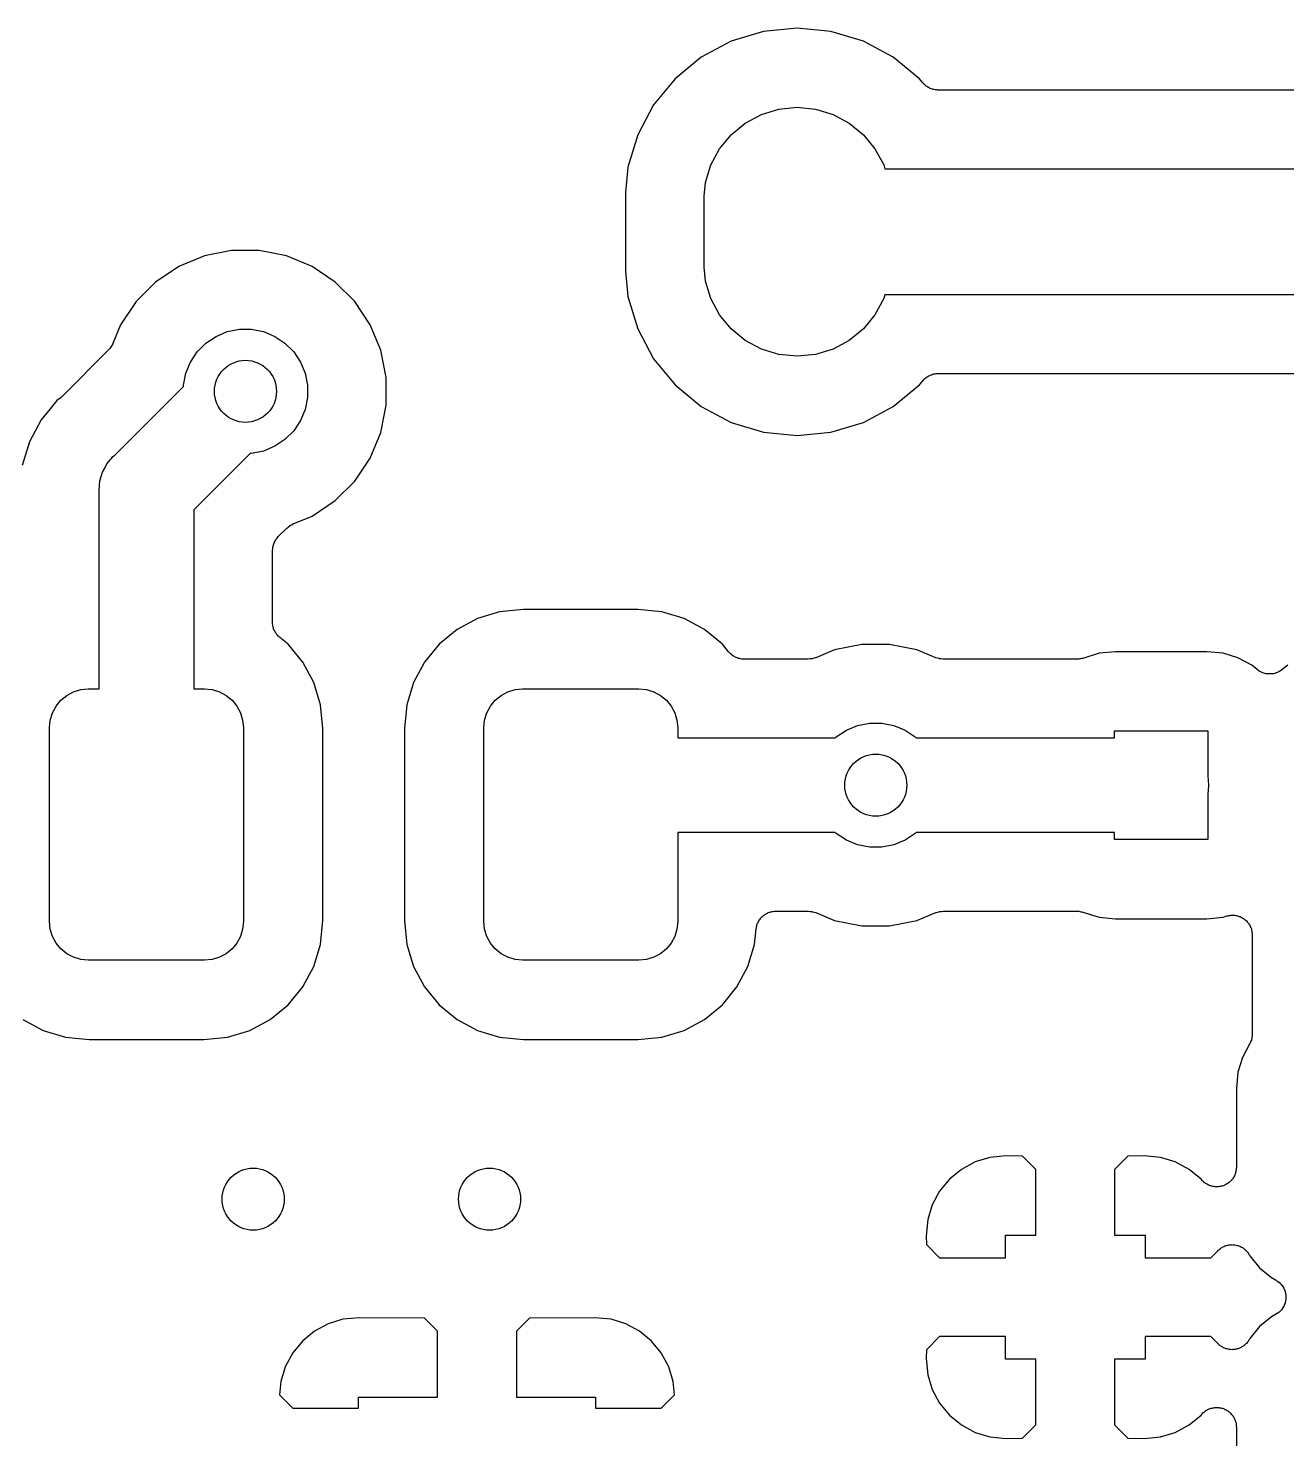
# Model space of a CAD drawing. Extents: x 105 to 193.4, y -145.7 to -72.2.
# Drawn here: x 179.96 to 188.07, y -119.28 to -110.18 of the extents above; entities that cross this region are included whole.
import ezdxf

# ---------------------------------------------------------------- set-up
doc = ezdxf.new("R2010")
doc.units = 0
doc.layers.add('BLACK', color=7, linetype='CONTINUOUS')

msp = doc.modelspace()

# ---------------------------------------------------------------- linework, layer by layer
at = {"layer": 'BLACK', "linetype": 'CONTINUOUS'}
for p, q in [((184.697, -110.201), (184.488, -110.264)), ((184.914, -110.18), (184.697, -110.201)), ((185.131, -110.201), (184.914, -110.18)), ((185.34, -110.264), (185.131, -110.201)), ((184.488, -110.264), (184.295, -110.367)), ((185.533, -110.367), (185.34, -110.264)), ((184.295, -110.367), (184.127, -110.506)), ((185.701, -110.506), (185.533, -110.367)), ((184.127, -110.506), (183.988, -110.674)), ((185.723, -110.532), (185.701, -110.506)), ((185.727, -110.536), (185.723, -110.532)), ((185.73, -110.54), (185.727, -110.536)), ((185.736, -110.545), (185.73, -110.54)), ((185.74, -110.55), (185.736, -110.545)), ((185.745, -110.553), (185.74, -110.55)), ((185.749, -110.556), (185.745, -110.553)), ((185.755, -110.56), (185.749, -110.556)), ((185.761, -110.563), (185.755, -110.56)), ((185.766, -110.566), (185.761, -110.563)), ((185.771, -110.568), (185.766, -110.566)), ((185.778, -110.57), (185.771, -110.568)), ((185.784, -110.573), (185.778, -110.57)), ((185.789, -110.574), (185.784, -110.573)), ((185.795, -110.576), (185.789, -110.574)), ((185.802, -110.577), (185.795, -110.576)), ((185.808, -110.578), (185.802, -110.577)), ((185.814, -110.578), (185.808, -110.578)), ((185.819, -110.579), (185.814, -110.578)), ((185.821, -110.579), (185.819, -110.579)), ((190.601, -110.579), (185.821, -110.579)), ((183.988, -110.674), (183.885, -110.867)), ((184.683, -110.736), (184.796, -110.702)), ((184.796, -110.702), (184.914, -110.69)), ((184.914, -110.69), (185.032, -110.702)), ((185.032, -110.702), (185.145, -110.736)), ((184.488, -110.867), (184.579, -110.792)), ((184.579, -110.792), (184.683, -110.736)), ((185.145, -110.736), (185.249, -110.792)), ((185.249, -110.792), (185.34, -110.867)), ((183.885, -110.867), (183.822, -111.076)), ((184.413, -110.958), (184.488, -110.867)), ((185.34, -110.867), (185.415, -110.958)), ((184.357, -111.062), (184.413, -110.958)), ((185.415, -110.958), (185.471, -111.062)), ((183.822, -111.076), (183.806, -111.239)), ((184.323, -111.175), (184.357, -111.062)), ((185.471, -111.062), (185.478, -111.087)), ((185.478, -111.087), (191.228, -111.087)), ((183.806, -111.239), (183.806, -111.747)), ((184.314, -111.264), (184.323, -111.175)), ((184.314, -111.722), (184.314, -111.264)), ((181.267, -111.614), (181.091, -111.649)), ((181.445, -111.614), (181.267, -111.614)), ((181.621, -111.649), (181.445, -111.614)), ((180.926, -111.717), (180.777, -111.817)), ((181.091, -111.649), (180.926, -111.717)), ((181.786, -111.717), (181.621, -111.649)), ((181.935, -111.817), (181.786, -111.717)), ((183.806, -111.747), (183.822, -111.91)), ((184.323, -111.811), (184.314, -111.722)), ((180.777, -111.817), (180.651, -111.943)), ((182.061, -111.943), (181.935, -111.817)), ((184.357, -111.924), (184.323, -111.811)), ((185.478, -111.899), (185.471, -111.924)), ((191.228, -111.899), (185.478, -111.899)), ((180.651, -111.943), (180.551, -112.092)), ((182.161, -112.092), (182.061, -111.943)), ((183.822, -111.91), (183.885, -112.119)), ((184.413, -112.028), (184.357, -111.924)), ((185.471, -111.924), (185.415, -112.028)), ((184.488, -112.119), (184.413, -112.028)), ((185.415, -112.028), (185.34, -112.119)), ((180.551, -112.092), (180.501, -112.214)), ((181.101, -112.211), (181.167, -112.168)), ((181.167, -112.168), (181.239, -112.137)), ((181.239, -112.137), (181.317, -112.122)), ((181.317, -112.122), (181.395, -112.122)), ((181.395, -112.122), (181.473, -112.137)), ((181.473, -112.137), (181.545, -112.168)), ((181.545, -112.168), (181.611, -112.211)), ((182.229, -112.257), (182.161, -112.092)), ((183.885, -112.119), (183.988, -112.312)), ((184.579, -112.194), (184.488, -112.119)), ((185.34, -112.119), (185.249, -112.194)), ((180.473, -112.255), (180.176, -112.553)), ((180.481, -112.246), (180.473, -112.255)), ((180.488, -112.237), (180.481, -112.246)), ((180.489, -112.236), (180.488, -112.237)), ((180.488, -112.237), (180.488, -112.237)), ((180.494, -112.226), (180.489, -112.236)), ((180.5, -112.216), (180.494, -112.226)), ((180.501, -112.214), (180.5, -112.216)), ((180.501, -112.214), (180.501, -112.214)), ((180.501, -112.214), (180.501, -112.214)), ((180.501, -112.214), (180.501, -112.214)), ((181.045, -112.267), (181.101, -112.211)), ((181.611, -112.211), (181.667, -112.267)), ((182.264, -112.433), (182.229, -112.257)), ((184.683, -112.25), (184.579, -112.194)), ((184.796, -112.284), (184.683, -112.25)), ((185.145, -112.25), (185.032, -112.284)), ((185.249, -112.194), (185.145, -112.25)), ((180.971, -112.405), (181.002, -112.333)), ((181.002, -112.333), (181.045, -112.267)), ((181.667, -112.267), (181.71, -112.333)), ((181.71, -112.333), (181.741, -112.405)), ((183.988, -112.312), (184.127, -112.48)), ((184.914, -112.296), (184.796, -112.284)), ((185.032, -112.284), (184.914, -112.296)), ((180.956, -112.483), (180.971, -112.405)), ((181.741, -112.405), (181.756, -112.483)), ((182.264, -112.611), (182.264, -112.433)), ((185.728, -112.449), (185.732, -112.444)), ((185.732, -112.444), (185.737, -112.44)), ((185.737, -112.44), (185.742, -112.435)), ((185.742, -112.435), (185.747, -112.432)), ((185.747, -112.432), (185.751, -112.429)), ((185.751, -112.429), (185.757, -112.425)), ((185.757, -112.425), (185.763, -112.422)), ((185.763, -112.422), (185.768, -112.42)), ((185.768, -112.42), (185.773, -112.417)), ((185.773, -112.417), (185.779, -112.415)), ((185.779, -112.415), (185.786, -112.412)), ((185.786, -112.412), (185.791, -112.411)), ((185.791, -112.411), (185.796, -112.41)), ((185.796, -112.41), (185.803, -112.409)), ((185.803, -112.409), (185.81, -112.408)), ((185.81, -112.408), (185.816, -112.408)), ((185.816, -112.408), (185.821, -112.407)), ((185.821, -112.407), (190.655, -112.407)), ((180.513, -112.934), (180.956, -112.491)), ((180.956, -112.491), (180.956, -112.483)), ((181.756, -112.483), (181.756, -112.561)), ((184.127, -112.48), (184.295, -112.619)), ((185.533, -112.619), (185.701, -112.48)), ((185.701, -112.48), (185.723, -112.454)), ((185.723, -112.454), (185.724, -112.452)), ((185.724, -112.452), (185.728, -112.449)), ((180.14, -112.582), (180.097, -112.635)), ((180.167, -112.561), (180.14, -112.582)), ((180.17, -112.557), (180.167, -112.561)), ((180.175, -112.554), (180.17, -112.557)), ((180.176, -112.553), (180.175, -112.554)), ((181.756, -112.561), (181.741, -112.639)), ((182.229, -112.787), (182.264, -112.611)), ((184.295, -112.619), (184.488, -112.722)), ((185.34, -112.722), (185.533, -112.619)), ((180.039, -112.706), (179.963, -112.847)), ((180.097, -112.635), (180.039, -112.706)), ((180.097, -112.635), (180.097, -112.635)), ((181.71, -112.711), (181.667, -112.777)), ((181.741, -112.639), (181.71, -112.711)), ((181.667, -112.777), (181.611, -112.833)), ((182.161, -112.952), (182.229, -112.787)), ((184.488, -112.722), (184.697, -112.785)), ((184.697, -112.785), (184.914, -112.806)), ((184.914, -112.806), (185.131, -112.785)), ((185.131, -112.785), (185.34, -112.722)), ((179.963, -112.847), (179.917, -113.001)), ((181.545, -112.876), (181.473, -112.907)), ((181.611, -112.833), (181.545, -112.876)), ((180.449, -113.017), (180.463, -112.99)), ((180.463, -112.99), (180.486, -112.962)), ((180.486, -112.962), (180.492, -112.955)), ((180.492, -112.955), (180.501, -112.943)), ((180.492, -112.955), (180.492, -112.955)), ((180.501, -112.943), (180.513, -112.934)), ((181.387, -112.922), (181.023, -113.286)), ((181.395, -112.922), (181.387, -112.922)), ((181.473, -112.907), (181.395, -112.922)), ((182.061, -113.101), (182.161, -112.952)), ((180.418, -113.1), (180.435, -113.043)), ((180.435, -113.043), (180.449, -113.017)), ((180.412, -113.16), (180.418, -113.1)), ((180.413, -113.175), (180.412, -113.16)), ((181.935, -113.227), (182.061, -113.101)), ((180.413, -114.441), (180.413, -113.175)), ((181.786, -113.327), (181.935, -113.227)), ((181.023, -113.286), (181.023, -114.441)), ((181.664, -113.377), (181.786, -113.327)), ((181.568, -113.459), (181.623, -113.405)), ((181.623, -113.405), (181.624, -113.404)), ((181.623, -113.405), (181.623, -113.405)), ((181.623, -113.405), (181.623, -113.405)), ((181.623, -113.405), (181.623, -113.405)), ((181.624, -113.404), (181.633, -113.396)), ((181.633, -113.396), (181.642, -113.389)), ((181.642, -113.389), (181.643, -113.389)), ((181.643, -113.388), (181.654, -113.383)), ((181.643, -113.389), (181.643, -113.388)), ((181.654, -113.383), (181.664, -113.377)), ((181.531, -113.548), (181.532, -113.536)), ((181.532, -113.536), (181.533, -113.524)), ((181.533, -113.524), (181.534, -113.524)), ((181.534, -113.523), (181.537, -113.512)), ((181.534, -113.524), (181.534, -113.523)), ((181.537, -113.512), (181.541, -113.5)), ((181.541, -113.499), (181.547, -113.489)), ((181.541, -113.5), (181.541, -113.499)), ((181.541, -113.5), (181.541, -113.5)), ((181.547, -113.489), (181.552, -113.479)), ((181.552, -113.479), (181.553, -113.478)), ((181.553, -113.478), (181.561, -113.469)), ((181.553, -113.478), (181.553, -113.478)), ((181.561, -113.469), (181.568, -113.459)), ((181.531, -113.549), (181.531, -113.548)), ((181.531, -114.011), (181.531, -113.549)), ((181.531, -113.549), (181.531, -113.549)), ((181.531, -113.549), (181.531, -113.549)), ((181.531, -113.549), (181.531, -113.549)), ((182.852, -113.988), (182.721, -114.059)), ((182.995, -113.945), (182.852, -113.988)), ((183.149, -113.93), (182.995, -113.945)), ((183.887, -113.93), (183.149, -113.93)), ((184.041, -113.945), (183.887, -113.93)), ((184.184, -113.988), (184.041, -113.945)), ((184.315, -114.059), (184.184, -113.988)), ((181.531, -114.017), (181.531, -114.011)), ((181.531, -114.022), (181.531, -114.017)), ((181.533, -114.029), (181.531, -114.022)), ((181.533, -114.036), (181.533, -114.029)), ((181.535, -114.041), (181.533, -114.036)), ((181.536, -114.047), (181.535, -114.041)), ((181.538, -114.053), (181.536, -114.047)), ((181.54, -114.06), (181.538, -114.053)), ((181.543, -114.065), (181.54, -114.06)), ((181.545, -114.07), (181.543, -114.065)), ((181.549, -114.075), (181.545, -114.07)), ((181.552, -114.081), (181.549, -114.075)), ((181.556, -114.086), (181.552, -114.081)), ((182.721, -114.059), (182.605, -114.153)), ((184.431, -114.153), (184.315, -114.059)), ((181.559, -114.09), (181.556, -114.086)), ((181.563, -114.095), (181.559, -114.09)), ((181.568, -114.101), (181.563, -114.095)), ((181.572, -114.104), (181.568, -114.101)), ((181.576, -114.108), (181.572, -114.104)), ((181.577, -114.109), (181.576, -114.108)), ((181.631, -114.153), (181.577, -114.109)), ((181.725, -114.269), (181.631, -114.153)), ((182.605, -114.153), (182.511, -114.269)), ((184.471, -114.203), (184.431, -114.153)), ((185.331, -114.154), (185.155, -114.189)), ((185.509, -114.154), (185.331, -114.154)), ((185.685, -114.189), (185.509, -114.154)), ((184.475, -114.207), (184.471, -114.203)), ((184.479, -114.211), (184.475, -114.207)), ((184.484, -114.215), (184.479, -114.211)), ((184.489, -114.22), (184.484, -114.215)), ((184.493, -114.223), (184.489, -114.22)), ((184.498, -114.227), (184.493, -114.223)), ((184.504, -114.23), (184.498, -114.227)), ((184.509, -114.234), (184.504, -114.23)), ((184.515, -114.236), (184.509, -114.234)), ((184.519, -114.239), (184.515, -114.236)), ((184.526, -114.241), (184.519, -114.239)), ((184.532, -114.244), (184.526, -114.241)), ((184.538, -114.245), (184.532, -114.244)), ((184.543, -114.246), (184.538, -114.245)), ((184.55, -114.247), (184.543, -114.246)), ((184.557, -114.249), (184.55, -114.247)), ((184.562, -114.249), (184.557, -114.249)), ((184.568, -114.249), (184.562, -114.249)), ((184.57, -114.249), (184.568, -114.249)), ((184.984, -114.249), (184.57, -114.249)), ((184.996, -114.248), (184.984, -114.249)), ((185.007, -114.247), (184.996, -114.248)), ((185.008, -114.247), (185.007, -114.247)), ((185.009, -114.247), (185.008, -114.247)), ((185.02, -114.243), (185.009, -114.247)), ((185.031, -114.24), (185.02, -114.243)), ((185.033, -114.24), (185.031, -114.24)), ((185.155, -114.189), (185.033, -114.24)), ((185.033, -114.24), (185.033, -114.24)), ((185.033, -114.24), (185.033, -114.24)), ((185.033, -114.24), (185.033, -114.24)), ((185.807, -114.24), (185.685, -114.189)), ((185.818, -114.243), (185.807, -114.24)), ((185.829, -114.246), (185.818, -114.243)), ((185.83, -114.247), (185.829, -114.246)), ((185.831, -114.247), (185.83, -114.247)), ((185.842, -114.248), (185.831, -114.247)), ((185.854, -114.249), (185.842, -114.248)), ((185.855, -114.249), (185.854, -114.249)), ((185.856, -114.249), (185.855, -114.249)), ((185.855, -114.249), (185.855, -114.249)), ((185.855, -114.249), (185.855, -114.249)), ((186.717, -114.249), (185.856, -114.249)), ((186.722, -114.249), (186.717, -114.249)), ((186.728, -114.249), (186.722, -114.249)), ((186.734, -114.247), (186.728, -114.249)), ((186.741, -114.247), (186.734, -114.247)), ((186.747, -114.245), (186.741, -114.247)), ((186.752, -114.244), (186.747, -114.245)), ((186.754, -114.244), (186.752, -114.244)), ((186.86, -114.211), (186.754, -114.244)), ((186.966, -114.201), (186.86, -114.211)), ((187.554, -114.201), (186.966, -114.201)), ((187.66, -114.211), (187.554, -114.201)), ((187.755, -114.24), (187.66, -114.211)), ((187.844, -114.288), (187.755, -114.24)), ((181.796, -114.4), (181.725, -114.269)), ((182.511, -114.269), (182.44, -114.4)), ((187.879, -114.317), (187.844, -114.288)), ((187.889, -114.324), (187.879, -114.317)), ((187.899, -114.33), (187.889, -114.324)), ((187.9, -114.33), (187.899, -114.33)), ((187.9, -114.331), (187.9, -114.33)), ((187.911, -114.335), (187.9, -114.331)), ((187.922, -114.34), (187.911, -114.335)), ((187.923, -114.34), (187.922, -114.34)), ((187.922, -114.34), (187.922, -114.34)), ((187.935, -114.343), (187.923, -114.34)), ((187.946, -114.345), (187.935, -114.343)), ((187.947, -114.345), (187.946, -114.345)), ((187.959, -114.345), (187.947, -114.345)), ((187.947, -114.345), (187.947, -114.345)), ((187.971, -114.345), (187.959, -114.345)), ((187.972, -114.345), (187.971, -114.345)), ((187.984, -114.343), (187.972, -114.345)), ((187.972, -114.345), (187.972, -114.345)), ((187.995, -114.341), (187.984, -114.343)), ((187.996, -114.341), (187.995, -114.341)), ((188.007, -114.336), (187.996, -114.34)), ((187.996, -114.34), (187.996, -114.341)), ((188.018, -114.332), (188.007, -114.336)), ((188.019, -114.331), (188.018, -114.332)), ((188.029, -114.325), (188.019, -114.331)), ((188.019, -114.331), (188.019, -114.331)), ((188.039, -114.318), (188.029, -114.325)), ((188.04, -114.317), (188.039, -114.318)), ((188.041, -114.317), (188.04, -114.317)), ((188.04, -114.317), (188.04, -114.317)), ((188.04, -114.317), (188.04, -114.317)), ((188.076, -114.288), (188.041, -114.317)), ((180.247, -114.46), (180.294, -114.446)), ((180.294, -114.446), (180.343, -114.441)), ((180.343, -114.441), (180.413, -114.441)), ((181.023, -114.441), (181.093, -114.441)), ((181.093, -114.441), (181.142, -114.446)), ((181.142, -114.446), (181.189, -114.46)), ((181.839, -114.543), (181.796, -114.4)), ((182.44, -114.4), (182.397, -114.543)), ((183.047, -114.46), (183.094, -114.446)), ((183.094, -114.446), (183.143, -114.441)), ((183.143, -114.441), (183.893, -114.441)), ((183.893, -114.441), (183.942, -114.446)), ((183.942, -114.446), (183.989, -114.46)), ((180.135, -114.552), (180.166, -114.514)), ((180.166, -114.514), (180.204, -114.483)), ((180.204, -114.483), (180.247, -114.46)), ((181.189, -114.46), (181.232, -114.483)), ((181.232, -114.483), (181.27, -114.514)), ((181.27, -114.514), (181.301, -114.552)), ((182.935, -114.552), (182.966, -114.514)), ((182.966, -114.514), (183.004, -114.483)), ((183.004, -114.483), (183.047, -114.46)), ((183.989, -114.46), (184.032, -114.483)), ((184.032, -114.483), (184.07, -114.514)), ((184.07, -114.514), (184.101, -114.552)), ((180.098, -114.642), (180.112, -114.595)), ((180.112, -114.595), (180.135, -114.552)), ((181.301, -114.552), (181.324, -114.595)), ((181.324, -114.595), (181.338, -114.642)), ((181.854, -114.697), (181.839, -114.543)), ((182.397, -114.543), (182.382, -114.697)), ((182.898, -114.642), (182.912, -114.595)), ((182.912, -114.595), (182.935, -114.552)), ((184.101, -114.552), (184.124, -114.595)), ((184.124, -114.595), (184.138, -114.642)), ((180.093, -114.691), (180.098, -114.642)), ((180.093, -115.941), (180.093, -114.691)), ((181.338, -114.642), (181.343, -114.691)), ((181.343, -114.691), (181.343, -115.941)), ((181.854, -115.935), (181.854, -114.697)), ((182.382, -114.697), (182.382, -115.935)), ((182.893, -114.691), (182.898, -114.642)), ((182.893, -115.941), (182.893, -114.691)), ((184.138, -114.642), (184.143, -114.691)), ((184.143, -114.691), (184.143, -114.757)), ((185.165, -114.751), (185.231, -114.708)), ((185.231, -114.708), (185.303, -114.677)), ((185.303, -114.677), (185.381, -114.662)), ((185.381, -114.662), (185.459, -114.662)), ((185.459, -114.662), (185.537, -114.677)), ((185.537, -114.677), (185.609, -114.708)), ((185.609, -114.708), (185.675, -114.751)), ((186.96, -114.757), (186.96, -114.712)), ((186.96, -114.712), (187.56, -114.712)), ((187.56, -114.712), (187.56, -115.001)), ((184.143, -114.757), (185.159, -114.757)), ((185.159, -114.757), (185.165, -114.751)), ((185.675, -114.751), (185.681, -114.757)), ((185.681, -114.757), (186.96, -114.757)), ((187.56, -115.001), (187.56, -115.002)), ((187.56, -115.002), (187.566, -115.062)), ((187.566, -115.062), (187.56, -115.122)), ((187.56, -115.122), (187.56, -115.123)), ((187.56, -115.123), (187.56, -115.412)), ((185.159, -115.367), (184.143, -115.367)), ((184.143, -115.367), (184.143, -115.941)), ((185.165, -115.373), (185.159, -115.367)), ((185.231, -115.416), (185.165, -115.373)), ((185.303, -115.447), (185.231, -115.416)), ((185.381, -115.462), (185.303, -115.447)), ((185.537, -115.447), (185.459, -115.462)), ((185.609, -115.416), (185.537, -115.447)), ((185.675, -115.373), (185.609, -115.416)), ((185.681, -115.367), (185.675, -115.373)), ((186.96, -115.367), (185.681, -115.367)), ((186.96, -115.412), (186.96, -115.367)), ((187.56, -115.412), (186.96, -115.412)), ((185.459, -115.462), (185.381, -115.462)), ((184.696, -115.903), (184.7, -115.9)), ((184.7, -115.9), (184.705, -115.896)), ((184.705, -115.896), (184.711, -115.893)), ((184.711, -115.893), (184.716, -115.889)), ((184.716, -115.889), (184.722, -115.887)), ((184.722, -115.887), (184.727, -115.884)), ((184.727, -115.884), (184.733, -115.882)), ((184.733, -115.882), (184.739, -115.88)), ((184.739, -115.88), (184.745, -115.879)), ((184.745, -115.879), (184.75, -115.877)), ((184.75, -115.877), (184.757, -115.877)), ((184.757, -115.877), (184.764, -115.875)), ((184.764, -115.875), (184.769, -115.875)), ((184.769, -115.875), (184.775, -115.875)), ((184.775, -115.875), (184.984, -115.875)), ((184.984, -115.875), (184.984, -115.875)), ((184.984, -115.875), (184.985, -115.875)), ((184.985, -115.875), (184.985, -115.875)), ((184.985, -115.875), (184.986, -115.875)), ((184.986, -115.875), (184.998, -115.876)), ((184.998, -115.876), (185.009, -115.877)), ((185.009, -115.877), (185.01, -115.877)), ((185.01, -115.877), (185.011, -115.878)), ((185.011, -115.878), (185.022, -115.881)), ((185.022, -115.881), (185.033, -115.884)), ((185.033, -115.884), (185.155, -115.935)), ((185.685, -115.935), (185.807, -115.884)), ((185.807, -115.884), (185.807, -115.884)), ((185.807, -115.884), (185.807, -115.884)), ((185.807, -115.884), (185.807, -115.884)), ((185.807, -115.884), (185.809, -115.884)), ((185.809, -115.884), (185.82, -115.881)), ((185.82, -115.881), (185.831, -115.877)), ((185.831, -115.877), (185.832, -115.877)), ((185.832, -115.877), (185.833, -115.877)), ((185.833, -115.877), (185.844, -115.876)), ((185.844, -115.876), (185.856, -115.875)), ((185.856, -115.875), (186.717, -115.875)), ((186.717, -115.875), (186.719, -115.875)), ((186.719, -115.875), (186.724, -115.875)), ((186.724, -115.875), (186.729, -115.875)), ((186.729, -115.875), (186.736, -115.877)), ((186.736, -115.877), (186.743, -115.878)), ((186.743, -115.878), (186.748, -115.879)), ((186.748, -115.879), (186.754, -115.88)), ((186.754, -115.88), (186.86, -115.913)), ((187.691, -115.904), (187.696, -115.902)), ((187.696, -115.902), (187.703, -115.902)), ((187.703, -115.902), (187.709, -115.9)), ((187.709, -115.9), (187.715, -115.901)), ((187.715, -115.901), (187.721, -115.9)), ((187.721, -115.9), (187.728, -115.901)), ((187.728, -115.901), (187.734, -115.901)), ((187.734, -115.901), (187.74, -115.902)), ((187.74, -115.902), (187.746, -115.903)), ((180.098, -115.99), (180.093, -115.941)), ((180.112, -116.037), (180.098, -115.99)), ((181.338, -115.99), (181.324, -116.037)), ((181.343, -115.941), (181.338, -115.99)), ((181.839, -116.089), (181.854, -115.935)), ((182.382, -115.935), (182.397, -116.089)), ((182.898, -115.99), (182.893, -115.941)), ((182.912, -116.037), (182.898, -115.99)), ((184.138, -115.99), (184.124, -116.037)), ((184.143, -115.941), (184.138, -115.99)), ((184.639, -116.089), (184.649, -115.989)), ((184.649, -115.988), (184.65, -115.982)), ((184.649, -115.989), (184.649, -115.988)), ((184.65, -115.982), (184.651, -115.976)), ((184.651, -115.976), (184.653, -115.97)), ((184.653, -115.97), (184.654, -115.963)), ((184.654, -115.963), (184.656, -115.958)), ((184.656, -115.958), (184.658, -115.953)), ((184.658, -115.953), (184.661, -115.947)), ((184.661, -115.947), (184.664, -115.941)), ((184.664, -115.941), (184.667, -115.936)), ((184.667, -115.936), (184.67, -115.931)), ((184.67, -115.931), (184.674, -115.926)), ((184.674, -115.926), (184.678, -115.92)), ((184.678, -115.92), (184.682, -115.916)), ((184.682, -115.916), (184.686, -115.912)), ((184.686, -115.912), (184.691, -115.907)), ((184.691, -115.907), (184.696, -115.903)), ((185.155, -115.935), (185.331, -115.97)), ((185.331, -115.97), (185.509, -115.97)), ((185.509, -115.97), (185.685, -115.935)), ((186.86, -115.913), (186.966, -115.923)), ((186.966, -115.923), (187.554, -115.923)), ((187.554, -115.923), (187.66, -115.913)), ((187.66, -115.913), (187.683, -115.905)), ((187.683, -115.905), (187.685, -115.905)), ((187.685, -115.905), (187.691, -115.904)), ((187.746, -115.903), (187.752, -115.905)), ((187.752, -115.905), (187.758, -115.906)), ((187.758, -115.906), (187.764, -115.908)), ((187.764, -115.908), (187.769, -115.91)), ((187.769, -115.91), (187.775, -115.913)), ((187.775, -115.913), (187.781, -115.916)), ((187.781, -115.916), (187.786, -115.919)), ((187.786, -115.919), (187.791, -115.922)), ((187.791, -115.922), (187.796, -115.926)), ((187.796, -115.926), (187.802, -115.93)), ((187.802, -115.93), (187.806, -115.934)), ((187.806, -115.934), (187.81, -115.937)), ((187.81, -115.937), (187.814, -115.943)), ((187.814, -115.943), (187.819, -115.947)), ((187.819, -115.947), (187.822, -115.952)), ((187.822, -115.952), (187.826, -115.957)), ((187.826, -115.957), (187.829, -115.963)), ((187.829, -115.963), (187.833, -115.968)), ((187.833, -115.968), (187.835, -115.973)), ((187.835, -115.973), (187.838, -115.979)), ((187.838, -115.979), (187.84, -115.985)), ((187.84, -115.985), (187.842, -115.991)), ((187.842, -115.991), (187.843, -115.997)), ((180.135, -116.08), (180.112, -116.037)), ((180.166, -116.118), (180.135, -116.08)), ((181.301, -116.08), (181.27, -116.118)), ((181.324, -116.037), (181.301, -116.08)), ((182.935, -116.08), (182.912, -116.037)), ((182.966, -116.118), (182.935, -116.08)), ((184.101, -116.08), (184.07, -116.118)), ((184.124, -116.037), (184.101, -116.08)), ((187.843, -115.997), (187.845, -116.002)), ((187.845, -116.002), (187.845, -116.009)), ((187.845, -116.009), (187.847, -116.015)), ((187.847, -116.015), (187.847, -116.021)), ((187.847, -116.021), (187.847, -116.027)), ((187.847, -116.027), (187.847, -116.669)), ((180.204, -116.149), (180.166, -116.118)), ((180.247, -116.172), (180.204, -116.149)), ((180.294, -116.186), (180.247, -116.172)), ((181.189, -116.172), (181.142, -116.186)), ((181.232, -116.149), (181.189, -116.172)), ((181.27, -116.118), (181.232, -116.149)), ((181.796, -116.232), (181.839, -116.089)), ((182.397, -116.089), (182.44, -116.232)), ((183.004, -116.149), (182.966, -116.118)), ((183.047, -116.172), (183.004, -116.149)), ((183.094, -116.186), (183.047, -116.172)), ((183.989, -116.172), (183.942, -116.186)), ((184.032, -116.149), (183.989, -116.172)), ((184.07, -116.118), (184.032, -116.149)), ((184.596, -116.232), (184.639, -116.089)), ((180.343, -116.191), (180.294, -116.186)), ((181.093, -116.191), (180.343, -116.191)), ((181.142, -116.186), (181.093, -116.191)), ((181.725, -116.363), (181.796, -116.232)), ((182.44, -116.232), (182.511, -116.363)), ((183.143, -116.191), (183.094, -116.186)), ((183.893, -116.191), (183.143, -116.191)), ((183.942, -116.186), (183.893, -116.191)), ((184.525, -116.363), (184.596, -116.232)), ((181.631, -116.479), (181.725, -116.363)), ((182.511, -116.363), (182.605, -116.479)), ((184.431, -116.479), (184.525, -116.363)), ((181.515, -116.573), (181.631, -116.479)), ((182.605, -116.479), (182.721, -116.573)), ((184.315, -116.573), (184.431, -116.479)), ((179.921, -116.573), (180.052, -116.644)), ((181.384, -116.644), (181.515, -116.573)), ((182.721, -116.573), (182.852, -116.644)), ((184.184, -116.644), (184.315, -116.573)), ((180.052, -116.644), (180.195, -116.687)), ((180.195, -116.687), (180.349, -116.702)), ((180.349, -116.702), (181.087, -116.702)), ((181.087, -116.702), (181.241, -116.687)), ((181.241, -116.687), (181.384, -116.644)), ((182.852, -116.644), (182.995, -116.687)), ((182.995, -116.687), (183.149, -116.702)), ((183.149, -116.702), (183.887, -116.702)), ((183.887, -116.702), (184.041, -116.687)), ((184.041, -116.687), (184.184, -116.644)), ((187.837, -116.719), (187.834, -116.724)), ((187.839, -116.713), (187.837, -116.719)), ((187.842, -116.706), (187.839, -116.713)), ((187.843, -116.701), (187.842, -116.706)), ((187.844, -116.696), (187.843, -116.701)), ((187.845, -116.689), (187.844, -116.696)), ((187.847, -116.682), (187.845, -116.689)), ((187.847, -116.669), (187.847, -116.671)), ((187.847, -116.671), (187.847, -116.677)), ((187.847, -116.677), (187.847, -116.682)), ((187.832, -116.729), (187.784, -116.819)), ((187.834, -116.724), (187.832, -116.729)), ((187.784, -116.819), (187.755, -116.914)), ((187.755, -116.914), (187.745, -117.02)), ((187.745, -117.02), (187.745, -117.526)), ((186.061, -117.492), (185.972, -117.54)), ((186.156, -117.463), (186.061, -117.492)), ((186.261, -117.453), (186.156, -117.463)), ((186.367, -117.455), (186.261, -117.453)), ((186.452, -117.54), (186.367, -117.455)), ((187.045, -117.455), (186.96, -117.54)), ((187.151, -117.453), (187.045, -117.455)), ((187.256, -117.463), (187.151, -117.453)), ((187.351, -117.492), (187.256, -117.463)), ((187.44, -117.54), (187.351, -117.492)), ((187.745, -117.528), (187.744, -117.534)), ((187.744, -117.534), (187.744, -117.54)), ((187.745, -117.526), (187.745, -117.528)), ((185.895, -117.603), (185.832, -117.68)), ((185.972, -117.54), (185.895, -117.603)), ((186.452, -117.964), (186.452, -117.54)), ((186.96, -117.54), (186.96, -117.964)), ((187.517, -117.603), (187.44, -117.54)), ((187.52, -117.606), (187.517, -117.603)), ((187.524, -117.611), (187.52, -117.606)), ((187.528, -117.615), (187.524, -117.611)), ((187.533, -117.619), (187.528, -117.615)), ((187.537, -117.624), (187.533, -117.619)), ((187.542, -117.627), (187.537, -117.624)), ((187.547, -117.631), (187.542, -117.627)), ((187.692, -117.628), (187.687, -117.632)), ((187.698, -117.625), (187.692, -117.628)), ((187.702, -117.62), (187.698, -117.625)), ((187.707, -117.617), (187.702, -117.62)), ((187.711, -117.612), (187.707, -117.617)), ((187.715, -117.607), (187.711, -117.612)), ((187.719, -117.602), (187.715, -117.607)), ((187.723, -117.598), (187.719, -117.602)), ((187.726, -117.592), (187.723, -117.598)), ((187.729, -117.587), (187.726, -117.592)), ((187.732, -117.581), (187.729, -117.587)), ((187.735, -117.576), (187.732, -117.581)), ((187.737, -117.57), (187.735, -117.576)), ((187.739, -117.564), (187.737, -117.57)), ((187.74, -117.558), (187.739, -117.564)), ((187.742, -117.552), (187.74, -117.558)), ((187.743, -117.546), (187.742, -117.552)), ((187.744, -117.54), (187.743, -117.546)), ((185.832, -117.68), (185.784, -117.769)), ((187.553, -117.634), (187.547, -117.631)), ((187.558, -117.638), (187.553, -117.634)), ((187.563, -117.64), (187.558, -117.638)), ((187.569, -117.643), (187.563, -117.64)), ((187.575, -117.645), (187.569, -117.643)), ((187.581, -117.647), (187.575, -117.645)), ((187.587, -117.649), (187.581, -117.647)), ((187.592, -117.65), (187.587, -117.649)), ((187.599, -117.651), (187.592, -117.65)), ((187.605, -117.652), (187.599, -117.651)), ((187.611, -117.652), (187.605, -117.652)), ((187.617, -117.653), (187.611, -117.652)), ((187.623, -117.652), (187.617, -117.653)), ((187.63, -117.652), (187.623, -117.652)), ((187.636, -117.651), (187.63, -117.652)), ((187.642, -117.651), (187.636, -117.651)), ((187.648, -117.649), (187.642, -117.651)), ((187.654, -117.648), (187.648, -117.649)), ((187.66, -117.645), (187.654, -117.648)), ((187.666, -117.644), (187.66, -117.645)), ((187.671, -117.641), (187.666, -117.644)), ((187.677, -117.638), (187.671, -117.641)), ((187.682, -117.635), (187.677, -117.638)), ((187.687, -117.632), (187.682, -117.635)), ((185.784, -117.769), (185.755, -117.864)), ((185.755, -117.864), (185.745, -117.969)), ((185.745, -117.969), (185.747, -118.024)), ((186.256, -118.11), (186.256, -117.964)), ((186.256, -117.964), (186.452, -117.964)), ((186.96, -117.964), (187.156, -117.964)), ((187.156, -117.964), (187.156, -118.11)), ((185.747, -118.024), (185.832, -118.11)), ((187.58, -118.11), (187.627, -118.063)), ((187.627, -118.063), (187.628, -118.061)), ((187.628, -118.061), (187.633, -118.058)), ((187.633, -118.058), (187.637, -118.054)), ((187.637, -118.054), (187.643, -118.05)), ((187.643, -118.05), (187.648, -118.046)), ((187.648, -118.046), (187.653, -118.043)), ((187.653, -118.043), (187.658, -118.04)), ((187.658, -118.04), (187.664, -118.037)), ((187.664, -118.037), (187.67, -118.034)), ((187.67, -118.034), (187.675, -118.033)), ((187.675, -118.033), (187.681, -118.031)), ((187.681, -118.031), (187.687, -118.029)), ((187.687, -118.029), (187.693, -118.028)), ((187.693, -118.028), (187.699, -118.027)), ((187.699, -118.027), (187.705, -118.026)), ((187.705, -118.026), (187.712, -118.026)), ((187.712, -118.026), (187.718, -118.025)), ((187.718, -118.025), (187.724, -118.026)), ((187.724, -118.026), (187.73, -118.026)), ((187.73, -118.026), (187.736, -118.027)), ((187.736, -118.027), (187.743, -118.028)), ((187.743, -118.028), (187.748, -118.03)), ((187.748, -118.03), (187.754, -118.031)), ((187.754, -118.031), (187.76, -118.034)), ((187.76, -118.034), (187.766, -118.035)), ((187.766, -118.035), (187.772, -118.038)), ((187.772, -118.038), (187.777, -118.041)), ((187.777, -118.041), (187.782, -118.044)), ((187.782, -118.044), (187.788, -118.047)), ((187.788, -118.047), (187.793, -118.051)), ((187.793, -118.051), (187.798, -118.054)), ((187.798, -118.054), (187.802, -118.059)), ((187.802, -118.059), (187.807, -118.063)), ((187.807, -118.063), (187.811, -118.068)), ((187.811, -118.068), (187.815, -118.072)), ((187.815, -118.072), (187.819, -118.077)), ((187.819, -118.077), (187.823, -118.082)), ((187.823, -118.082), (187.826, -118.088)), ((185.832, -118.11), (186.256, -118.11)), ((187.156, -118.11), (187.58, -118.11)), ((187.826, -118.088), (187.829, -118.093)), ((187.829, -118.093), (187.832, -118.098)), ((187.832, -118.098), (187.895, -118.175)), ((187.895, -118.175), (187.972, -118.238)), ((187.972, -118.238), (187.998, -118.252)), ((187.998, -118.252), (187.999, -118.253)), ((187.999, -118.253), (187.999, -118.253)), ((187.999, -118.253), (187.999, -118.253)), ((187.999, -118.253), (187.999, -118.253)), ((187.999, -118.253), (188.009, -118.26)), ((188.009, -118.26), (188.019, -118.267)), ((188.019, -118.267), (188.02, -118.267)), ((188.02, -118.267), (188.02, -118.267)), ((188.02, -118.267), (188.028, -118.276)), ((188.028, -118.276), (188.037, -118.284)), ((188.037, -118.284), (188.037, -118.284)), ((188.037, -118.284), (188.037, -118.285)), ((188.037, -118.285), (188.044, -118.295)), ((188.044, -118.295), (188.05, -118.305)), ((188.05, -118.305), (188.05, -118.305)), ((188.05, -118.305), (188.051, -118.305)), ((188.051, -118.305), (188.055, -118.317)), ((188.055, -118.317), (188.06, -118.328)), ((188.06, -118.328), (188.06, -118.328)), ((188.06, -118.328), (188.06, -118.328)), ((188.06, -118.328), (188.062, -118.34)), ((188.062, -118.34), (188.064, -118.352)), ((188.064, -118.352), (188.064, -118.352)), ((188.064, -118.352), (188.064, -118.353)), ((188.064, -118.353), (188.064, -118.365)), ((188.036, -118.445), (188.027, -118.454)), ((188.043, -118.435), (188.036, -118.445)), ((188.036, -118.445), (188.036, -118.445)), ((188.036, -118.445), (188.036, -118.445)), ((188.049, -118.425), (188.043, -118.435)), ((188.05, -118.424), (188.049, -118.425)), ((188.054, -118.413), (188.05, -118.424)), ((188.05, -118.424), (188.05, -118.424)), ((188.059, -118.402), (188.054, -118.413)), ((188.062, -118.389), (188.059, -118.401)), ((188.059, -118.401), (188.059, -118.402)), ((188.059, -118.402), (188.059, -118.402)), ((188.064, -118.378), (188.062, -118.389)), ((188.064, -118.365), (188.064, -118.377)), ((188.064, -118.377), (188.064, -118.377)), ((188.064, -118.377), (188.064, -118.378)), ((181.89, -118.536), (181.801, -118.584)), ((181.985, -118.507), (181.89, -118.536)), ((182.091, -118.497), (181.985, -118.507)), ((182.51, -118.5), (182.091, -118.497)), ((182.595, -118.584), (182.51, -118.5)), ((183.188, -118.5), (183.103, -118.584)), ((183.607, -118.497), (183.188, -118.5)), ((183.713, -118.507), (183.607, -118.497)), ((183.808, -118.536), (183.713, -118.507)), ((183.897, -118.584), (183.808, -118.536)), ((187.972, -118.49), (187.895, -118.553)), ((187.998, -118.476), (187.972, -118.49)), ((188.008, -118.469), (187.998, -118.476)), ((188.018, -118.463), (188.008, -118.469)), ((188.027, -118.454), (188.018, -118.462)), ((188.018, -118.462), (188.018, -118.462)), ((188.018, -118.462), (188.018, -118.463)), ((181.801, -118.584), (181.724, -118.647)), ((182.595, -119.008), (182.595, -118.584)), ((183.103, -118.584), (183.103, -119.008)), ((183.974, -118.647), (183.897, -118.584)), ((185.832, -118.618), (185.747, -118.704)), ((186.256, -118.618), (185.832, -118.618)), ((186.256, -118.764), (186.256, -118.618)), ((187.58, -118.618), (187.156, -118.618)), ((187.156, -118.618), (187.156, -118.764)), ((187.627, -118.665), (187.58, -118.618)), ((187.832, -118.63), (187.829, -118.635)), ((187.895, -118.553), (187.832, -118.63)), ((181.724, -118.647), (181.661, -118.724)), ((184.037, -118.724), (183.974, -118.647)), ((185.747, -118.704), (185.745, -118.759)), ((187.632, -118.669), (187.627, -118.665)), ((187.636, -118.673), (187.632, -118.669)), ((187.641, -118.677), (187.636, -118.673)), ((187.646, -118.681), (187.641, -118.677)), ((187.651, -118.684), (187.646, -118.681)), ((187.656, -118.687), (187.651, -118.684)), ((187.662, -118.69), (187.656, -118.687)), ((187.668, -118.693), (187.662, -118.69)), ((187.674, -118.695), (187.668, -118.693)), ((187.679, -118.697), (187.674, -118.695)), ((187.685, -118.698), (187.679, -118.697)), ((187.692, -118.7), (187.685, -118.698)), ((187.698, -118.701), (187.692, -118.7)), ((187.703, -118.702), (187.698, -118.701)), ((187.71, -118.702), (187.703, -118.702)), ((187.716, -118.703), (187.71, -118.702)), ((187.722, -118.702), (187.716, -118.703)), ((187.728, -118.702), (187.722, -118.702)), ((187.735, -118.701), (187.728, -118.702)), ((187.741, -118.7), (187.735, -118.701)), ((187.747, -118.699), (187.741, -118.7)), ((187.752, -118.698), (187.747, -118.699)), ((187.759, -118.695), (187.752, -118.698)), ((187.765, -118.693), (187.759, -118.695)), ((187.77, -118.69), (187.765, -118.693)), ((187.775, -118.688), (187.77, -118.69)), ((187.781, -118.685), (187.775, -118.688)), ((187.787, -118.682), (187.781, -118.685)), ((187.791, -118.678), (187.787, -118.682)), ((187.796, -118.675), (187.791, -118.678)), ((187.801, -118.67), (187.796, -118.675)), ((187.806, -118.666), (187.801, -118.67)), ((187.81, -118.662), (187.806, -118.666)), ((187.814, -118.657), (187.81, -118.662)), ((187.818, -118.652), (187.814, -118.657)), ((187.822, -118.647), (187.818, -118.652)), ((187.825, -118.642), (187.822, -118.647)), ((187.828, -118.637), (187.825, -118.642)), ((187.829, -118.635), (187.828, -118.637)), ((181.613, -118.813), (181.584, -118.908)), ((181.661, -118.724), (181.613, -118.813)), ((184.085, -118.813), (184.037, -118.724)), ((184.114, -118.908), (184.085, -118.813)), ((185.745, -118.759), (185.755, -118.864)), ((186.452, -118.764), (186.256, -118.764)), ((186.452, -119.188), (186.452, -118.764)), ((187.156, -118.764), (186.96, -118.764)), ((186.96, -118.764), (186.96, -119.188)), ((185.755, -118.864), (185.784, -118.959)), ((181.584, -118.908), (181.576, -118.994)), ((181.576, -118.994), (181.661, -119.079)), ((184.037, -119.079), (184.122, -118.994)), ((184.122, -118.994), (184.114, -118.908)), ((185.784, -118.959), (185.832, -119.048)), ((181.661, -119.079), (182.085, -119.079)), ((182.085, -119.079), (182.085, -119.008)), ((182.085, -119.008), (182.595, -119.008)), ((183.103, -119.008), (183.613, -119.008)), ((183.613, -119.008), (183.613, -119.079)), ((183.613, -119.079), (184.037, -119.079)), ((185.832, -119.048), (185.895, -119.125)), ((187.565, -119.087), (187.57, -119.084)), ((187.57, -119.084), (187.576, -119.083)), ((187.576, -119.083), (187.582, -119.08)), ((187.582, -119.08), (187.588, -119.079)), ((187.588, -119.079), (187.594, -119.077)), ((187.594, -119.077), (187.601, -119.077)), ((187.601, -119.077), (187.607, -119.076)), ((187.607, -119.076), (187.613, -119.076)), ((187.613, -119.076), (187.619, -119.075)), ((187.619, -119.075), (187.625, -119.076)), ((187.625, -119.076), (187.632, -119.076)), ((187.632, -119.076), (187.637, -119.077)), ((187.637, -119.077), (187.643, -119.078)), ((187.643, -119.078), (187.65, -119.08)), ((187.65, -119.08), (187.656, -119.081)), ((187.656, -119.081), (187.661, -119.083)), ((187.661, -119.083), (187.667, -119.085)), ((187.667, -119.085), (187.673, -119.088)), ((185.895, -119.125), (185.972, -119.188)), ((187.44, -119.188), (187.517, -119.125)), ((187.517, -119.125), (187.52, -119.122)), ((187.52, -119.122), (187.521, -119.12)), ((187.521, -119.12), (187.525, -119.116)), ((187.525, -119.116), (187.529, -119.111)), ((187.529, -119.111), (187.534, -119.107)), ((187.534, -119.107), (187.539, -119.103)), ((187.539, -119.103), (187.544, -119.1)), ((187.544, -119.1), (187.548, -119.096)), ((187.548, -119.096), (187.554, -119.093)), ((187.554, -119.093), (187.559, -119.089)), ((187.559, -119.089), (187.565, -119.087)), ((187.673, -119.088), (187.679, -119.091)), ((187.679, -119.091), (187.684, -119.094)), ((187.684, -119.094), (187.689, -119.097)), ((187.689, -119.097), (187.694, -119.101)), ((187.694, -119.101), (187.699, -119.104)), ((187.699, -119.104), (187.703, -119.109)), ((187.703, -119.109), (187.708, -119.113)), ((187.708, -119.113), (187.712, -119.118)), ((187.712, -119.118), (187.717, -119.122)), ((187.717, -119.122), (187.72, -119.127)), ((187.72, -119.127), (187.724, -119.132)), ((187.724, -119.132), (187.727, -119.137)), ((187.727, -119.137), (187.73, -119.143)), ((187.73, -119.143), (187.733, -119.148)), ((187.733, -119.148), (187.735, -119.154)), ((187.735, -119.154), (187.737, -119.16)), ((187.737, -119.16), (187.74, -119.166)), ((187.74, -119.166), (187.741, -119.172)), ((187.741, -119.172), (187.743, -119.177)), ((187.743, -119.177), (187.743, -119.184)), ((185.972, -119.188), (186.061, -119.236)), ((186.061, -119.236), (186.156, -119.265)), ((186.156, -119.265), (186.261, -119.275)), ((186.367, -119.273), (186.452, -119.188)), ((186.96, -119.188), (187.045, -119.273)), ((187.151, -119.275), (187.256, -119.265)), ((187.256, -119.265), (187.351, -119.236)), ((187.351, -119.236), (187.44, -119.188)), ((187.743, -119.184), (187.744, -119.19)), ((187.744, -119.19), (187.744, -119.196)), ((187.744, -119.196), (187.745, -119.202)), ((187.745, -119.202), (187.745, -119.663)), ((186.261, -119.275), (186.367, -119.273)), ((187.045, -119.273), (187.151, -119.275))]:
    msp.add_line(p, q, dxfattribs=at)
at = {"layer": 'BLACK'}
for centre in [(181.356, -112.522), (185.42, -115.062), (181.406, -117.732), (182.93, -117.732)]:
    msp.add_circle(centre, 0.2, dxfattribs=at)

doc.saveas('drawing.dxf')
